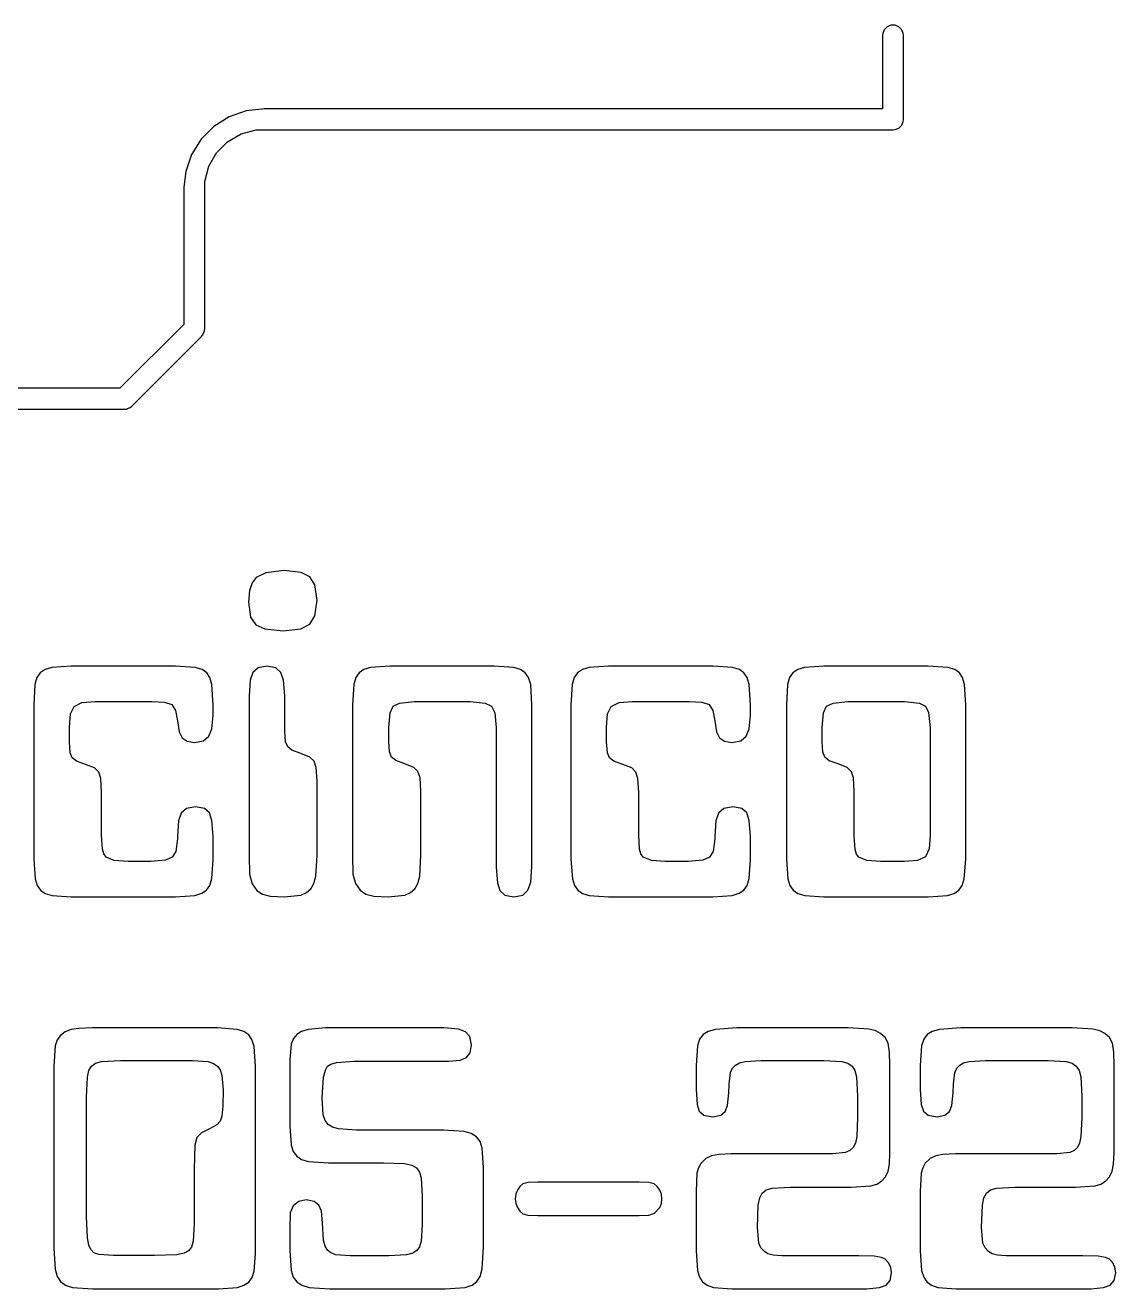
# Model space of a CAD drawing. Extents: x -250.2 to -163.2, y -135.8 to -75.4.
# Drawn here: x -231.46 to -223.66, y -100.37 to -91.33 of the extents above; entities that cross this region are included whole.
import ezdxf

# ---------------------------------------------------------------- set-up
doc = ezdxf.new("R2010")
doc.units = 0
doc.layers.add('BLACK', color=7, linetype='CONTINUOUS')

msp = doc.modelspace()

# ---------------------------------------------------------------- linework, layer by layer
at = {"layer": 'BLACK', "linetype": 'CONTINUOUS'}
for p, q in [((-225.291668, -91.33764), (-225.31236, -91.358332)), ((-225.264632, -91.326441), (-225.291668, -91.33764)), ((-225.235368, -91.326441), (-225.264632, -91.326441)), ((-225.208332, -91.33764), (-225.235368, -91.326441)), ((-225.18764, -91.358332), (-225.208332, -91.33764)), ((-225.323559, -91.385368), (-225.325, -91.4)), ((-225.325, -91.4), (-225.325, -91.925)), ((-225.31236, -91.358332), (-225.323559, -91.385368)), ((-225.176441, -91.385368), (-225.18764, -91.358332)), ((-225.175, -91.4), (-225.176441, -91.385368)), ((-225.175, -92), (-225.175, -91.4)), ((-229.87795, -91.939416), (-229.999483, -91.981943)), ((-229.76532, -91.926726), (-229.87795, -91.939416)), ((-229.764632, -91.926441), (-229.76532, -91.926726)), ((-229.75, -91.925), (-229.764632, -91.926441)), ((-225.325, -91.925), (-229.75, -91.925)), ((-230.108507, -92.050447), (-230.199553, -92.141493)), ((-229.999483, -91.981943), (-230.108507, -92.050447)), ((-225.235368, -92.073559), (-225.208332, -92.06236)), ((-225.208332, -92.06236), (-225.18764, -92.041668)), ((-225.18764, -92.041668), (-225.176441, -92.014632)), ((-225.176441, -92.014632), (-225.175, -92)), ((-230.199553, -92.141493), (-230.268057, -92.250517)), ((-230.010956, -92.159916), (-229.914044, -92.103963)), ((-229.914044, -92.103963), (-229.805952, -92.075)), ((-229.805952, -92.075), (-229.75, -92.075)), ((-229.75, -92.075), (-225.25, -92.075)), ((-225.25, -92.075), (-225.235368, -92.073559)), ((-230.146037, -92.335956), (-230.090084, -92.239044)), ((-230.090084, -92.239044), (-230.010956, -92.159916)), ((-230.268057, -92.250517), (-230.310584, -92.37205)), ((-230.310584, -92.37205), (-230.323273, -92.484679)), ((-230.175, -92.444048), (-230.146037, -92.335956)), ((-230.323559, -92.485368), (-230.325, -92.5)), ((-230.325, -92.5), (-230.325, -93.468934)), ((-230.323273, -92.484679), (-230.323559, -92.485368)), ((-230.175, -92.5), (-230.175, -92.444048)), ((-230.175, -93.5), (-230.175, -92.5)), ((-230.325, -93.468934), (-230.781066, -93.925)), ((-230.176441, -93.514632), (-230.175, -93.5)), ((-230.696967, -94.053033), (-230.196967, -93.553033)), ((-230.196967, -93.553033), (-230.18764, -93.541668)), ((-230.18764, -93.541668), (-230.18468, -93.534523)), ((-230.18468, -93.534523), (-230.176441, -93.514632)), ((-230.781066, -93.925), (-233.718934, -93.925)), ((-233.75, -94.075), (-230.75, -94.075)), ((-230.75, -94.075), (-230.735368, -94.073559)), ((-230.735368, -94.073559), (-230.727449, -94.070279)), ((-230.727449, -94.070279), (-230.708332, -94.062361)), ((-230.708332, -94.062361), (-230.696967, -94.053033)), ((-229.834334, -95.316289), (-229.853326, -95.372523)), ((-229.806497, -95.279344), (-229.834334, -95.316289)), ((-229.738398, -95.244794), (-229.806497, -95.279344)), ((-229.605455, -95.230038), (-229.738398, -95.244794)), ((-229.484774, -95.243195), (-229.605455, -95.230038)), ((-229.421815, -95.274154), (-229.484774, -95.243195)), ((-229.386, -95.331142), (-229.421815, -95.274154)), ((-229.853326, -95.372523), (-229.860689, -95.455505)), ((-229.371134, -95.441461), (-229.386, -95.331142)), ((-229.860689, -95.455505), (-229.845866, -95.562436)), ((-229.385851, -95.552407), (-229.371134, -95.441461)), ((-229.845866, -95.562436), (-229.810008, -95.617621)), ((-229.421815, -95.612431), (-229.385851, -95.552407)), ((-229.810008, -95.617621), (-229.745654, -95.646932)), ((-229.745654, -95.646932), (-229.612477, -95.659905)), ((-229.612477, -95.659905), (-229.485963, -95.645674)), ((-229.485963, -95.645674), (-229.421815, -95.612431)), ((-231.316978, -95.937314), (-231.351181, -95.96124)), ((-231.269054, -95.922772), (-231.316978, -95.937314)), ((-231.129072, -95.913918), (-231.269054, -95.922772)), ((-230.384132, -95.913918), (-231.129072, -95.913918)), ((-230.242471, -95.922772), (-230.384132, -95.913918)), ((-230.193277, -95.937485), (-230.242471, -95.922772)), ((-230.160344, -95.96124), (-230.193277, -95.937485)), ((-229.792173, -95.926308), (-229.829395, -95.959408)), ((-229.727882, -95.913918), (-229.792173, -95.926308)), ((-229.666659, -95.926151), (-229.727882, -95.913918)), ((-229.630032, -95.959408), (-229.666659, -95.926151)), ((-229.03575, -95.937314), (-229.069952, -95.96124)), ((-228.987826, -95.922772), (-229.03575, -95.937314)), ((-228.847844, -95.913918), (-228.987826, -95.922772)), ((-228.102903, -95.913918), (-228.847844, -95.913918)), ((-227.963074, -95.922772), (-228.102903, -95.913918)), ((-227.915018, -95.937322), (-227.963074, -95.922772)), ((-227.880795, -95.96124), (-227.915018, -95.937322)), ((-227.472595, -95.937314), (-227.506798, -95.96124)), ((-227.424672, -95.922772), (-227.472595, -95.937314)), ((-227.28469, -95.913918), (-227.424672, -95.922772)), ((-226.539749, -95.913918), (-227.28469, -95.913918)), ((-226.398088, -95.922772), (-226.539749, -95.913918)), ((-226.348894, -95.937485), (-226.398088, -95.922772)), ((-226.315962, -95.96124), (-226.348894, -95.937485)), ((-225.931423, -95.937314), (-225.965626, -95.96124)), ((-225.883499, -95.922772), (-225.931423, -95.937314)), ((-225.743517, -95.913918), (-225.883499, -95.922772)), ((-224.998577, -95.913918), (-225.743517, -95.913918)), ((-224.856916, -95.922772), (-224.998577, -95.913918)), ((-224.807722, -95.937485), (-224.856916, -95.922772)), ((-224.774789, -95.96124), (-224.807722, -95.937485)), ((-231.375046, -95.995705), (-231.389801, -96.045351)), ((-231.351181, -95.96124), (-231.375046, -95.995705)), ((-230.137821, -95.995571), (-230.160344, -95.96124)), ((-230.123555, -96.045504), (-230.137821, -95.995571)), ((-229.848722, -96.014946), (-229.85733, -96.126867)), ((-229.829395, -95.959408), (-229.848722, -96.014946)), ((-229.610597, -96.014959), (-229.630032, -95.959408)), ((-229.601944, -96.126867), (-229.610597, -96.014959)), ((-229.093818, -95.995705), (-229.108573, -96.045351)), ((-229.069952, -95.96124), (-229.093818, -95.995705)), ((-227.856964, -95.995707), (-227.880795, -95.96124)), ((-227.842327, -96.045351), (-227.856964, -95.995707)), ((-227.530663, -95.995705), (-227.545419, -96.045351)), ((-227.506798, -95.96124), (-227.530663, -95.995705)), ((-226.293438, -95.995571), (-226.315962, -95.96124)), ((-226.279173, -96.045504), (-226.293438, -95.995571)), ((-225.989491, -95.995705), (-226.004247, -96.045351)), ((-225.965626, -95.96124), (-225.989491, -95.995705)), ((-224.752259, -95.995551), (-224.774789, -95.96124)), ((-224.738, -96.045351), (-224.752259, -95.995551)), ((-231.389801, -96.045351), (-231.398503, -96.190828)), ((-230.114854, -96.190981), (-230.123555, -96.045504)), ((-229.85733, -96.126867), (-229.85733, -97.268244)), ((-229.601944, -96.378132), (-229.601944, -96.126867)), ((-229.108573, -96.045351), (-229.117274, -96.190828)), ((-227.833626, -96.190828), (-227.842327, -96.045351)), ((-227.545419, -96.045351), (-227.55412, -96.190828)), ((-226.270471, -96.190981), (-226.279173, -96.045504)), ((-226.004247, -96.045351), (-226.012948, -96.190828)), ((-224.729299, -96.190828), (-224.738, -96.045351)), ((-231.398503, -96.190828), (-231.398503, -97.295111)), ((-231.136094, -96.255858), (-231.109838, -96.201361)), ((-231.109838, -96.201361), (-231.053968, -96.174952)), ((-231.053968, -96.174952), (-230.957797, -96.16793)), ((-230.957797, -96.16793), (-230.552049, -96.16793)), ((-230.552049, -96.16793), (-230.4629, -96.171441)), ((-230.4629, -96.171441), (-230.410388, -96.189149)), ((-230.410388, -96.189149), (-230.384132, -96.231434)), ((-230.114854, -96.26807), (-230.114854, -96.190981)), ((-229.117274, -96.190828), (-229.117274, -97.267023)), ((-228.847877, -96.246674), (-228.825252, -96.201209)), ((-228.825252, -96.201209), (-228.779784, -96.178471)), ((-228.779784, -96.178471), (-228.673058, -96.16793)), ((-228.673058, -96.16793), (-228.274331, -96.16793)), ((-228.274331, -96.16793), (-228.167605, -96.178471)), ((-228.167605, -96.178471), (-228.122137, -96.201209)), ((-228.122137, -96.201209), (-228.099403, -96.246693)), ((-227.833626, -97.347623), (-227.833626, -96.190828)), ((-227.55412, -96.190828), (-227.55412, -97.295111)), ((-227.291712, -96.255858), (-227.265456, -96.201361)), ((-227.265456, -96.201361), (-227.209585, -96.174952)), ((-227.209585, -96.174952), (-227.113415, -96.16793)), ((-227.113415, -96.16793), (-226.707666, -96.16793)), ((-226.707666, -96.16793), (-226.618517, -96.171441)), ((-226.618517, -96.171441), (-226.566005, -96.189149)), ((-226.566005, -96.189149), (-226.539749, -96.231434)), ((-226.270471, -96.26807), (-226.270471, -96.190981)), ((-226.012948, -96.190828), (-226.012948, -97.295111)), ((-225.747058, -96.246692), (-225.724436, -96.201209)), ((-225.724436, -96.201209), (-225.678969, -96.178471)), ((-225.678969, -96.178471), (-225.572242, -96.16793)), ((-225.572242, -96.16793), (-225.166494, -96.16793)), ((-225.166494, -96.16793), (-225.060069, -96.178546)), ((-225.060069, -96.178546), (-225.016132, -96.201209)), ((-225.016132, -96.201209), (-224.994599, -96.246508)), ((-224.729299, -96.353708), (-224.729299, -96.190828)), ((-231.143116, -96.350807), (-231.136094, -96.255858)), ((-230.384132, -96.231434), (-230.370088, -96.305622)), ((-230.370088, -96.305622), (-230.356438, -96.383025)), ((-230.123593, -96.361914), (-230.114854, -96.26807)), ((-228.858377, -96.353555), (-228.847877, -96.246674)), ((-228.099403, -96.246693), (-228.088859, -96.353555)), ((-227.298734, -96.350807), (-227.291712, -96.255858)), ((-226.539749, -96.231434), (-226.525705, -96.305622)), ((-226.525705, -96.305622), (-226.512055, -96.383025)), ((-226.27921, -96.361914), (-226.270471, -96.26807)), ((-225.757561, -96.353708), (-225.747058, -96.246692)), ((-224.994599, -96.246508), (-224.984533, -96.353708)), ((-231.143116, -96.45629), (-231.143116, -96.350807)), ((-230.356438, -96.383025), (-230.335283, -96.425759)), ((-230.144621, -96.415532), (-230.123593, -96.361914)), ((-229.595485, -96.454591), (-229.601944, -96.378132)), ((-228.858377, -96.451557), (-228.858377, -96.353555)), ((-228.088859, -96.353555), (-228.088859, -97.35144)), ((-227.298734, -96.45629), (-227.298734, -96.350807)), ((-226.512055, -96.383025), (-226.490901, -96.425759)), ((-226.300239, -96.415532), (-226.27921, -96.361914)), ((-225.757561, -96.452015), (-225.757561, -96.353708)), ((-224.984533, -96.353708), (-224.984533, -97.12521)), ((-224.729299, -97.12521), (-224.729299, -96.353708)), ((-231.136591, -96.533067), (-231.143116, -96.45629)), ((-230.335283, -96.425759), (-230.300956, -96.451537)), ((-230.300956, -96.451537), (-230.247661, -96.461022)), ((-230.247661, -96.461022), (-230.183073, -96.448688)), ((-230.183073, -96.448688), (-230.144621, -96.415532)), ((-229.581031, -96.491705), (-229.595485, -96.454591)), ((-229.551414, -96.515914), (-229.581031, -96.491705)), ((-228.851915, -96.528152), (-228.858377, -96.451557)), ((-227.292209, -96.533067), (-227.298734, -96.45629)), ((-226.490901, -96.425759), (-226.456574, -96.451537)), ((-226.456574, -96.451537), (-226.403278, -96.461022)), ((-226.403278, -96.461022), (-226.338691, -96.448688)), ((-226.338691, -96.448688), (-226.300239, -96.415532)), ((-225.751097, -96.528745), (-225.757561, -96.452015)), ((-231.122203, -96.568947), (-231.136591, -96.533067)), ((-231.092838, -96.592694), (-231.122203, -96.568947)), ((-229.486539, -96.538722), (-229.551414, -96.515914)), ((-229.422328, -96.565545), (-229.486539, -96.538722)), ((-229.3922, -96.594592), (-229.422328, -96.565545)), ((-228.837464, -96.565283), (-228.851915, -96.528152)), ((-228.80783, -96.589639), (-228.837464, -96.565283)), ((-227.277821, -96.568947), (-227.292209, -96.533067)), ((-227.248455, -96.592694), (-227.277821, -96.568947)), ((-225.736648, -96.565894), (-225.751097, -96.528745)), ((-225.707014, -96.59025), (-225.736648, -96.565894)), ((-231.027711, -96.618101), (-231.092838, -96.592694)), ((-230.963806, -96.642662), (-231.027711, -96.618101)), ((-230.933373, -96.672597), (-230.963806, -96.642662)), ((-230.918906, -96.718416), (-230.933373, -96.672597)), ((-229.377787, -96.638605), (-229.3922, -96.594592)), ((-229.371134, -96.734269), (-229.377787, -96.638605)), ((-228.742972, -96.612605), (-228.80783, -96.589639)), ((-228.678758, -96.639551), (-228.742972, -96.612605)), ((-228.648633, -96.668628), (-228.678758, -96.639551)), ((-228.634226, -96.712695), (-228.648633, -96.668628)), ((-227.183329, -96.618101), (-227.248455, -96.592694)), ((-227.119424, -96.642662), (-227.183329, -96.618101)), ((-227.08899, -96.672597), (-227.119424, -96.642662)), ((-227.074523, -96.718416), (-227.08899, -96.672597)), ((-225.642157, -96.613216), (-225.707014, -96.59025)), ((-225.577962, -96.640194), (-225.642157, -96.613216)), ((-225.547818, -96.669392), (-225.577962, -96.640194)), ((-225.53341, -96.713458), (-225.547818, -96.669392)), ((-230.912307, -96.815021), (-230.918906, -96.718416)), ((-229.371134, -97.268244), (-229.371134, -96.734269)), ((-228.627568, -96.808763), (-228.634226, -96.712695)), ((-227.067924, -96.815021), (-227.074523, -96.718416)), ((-225.526752, -96.809526), (-225.53341, -96.713458)), ((-230.912307, -97.124599), (-230.912307, -96.815021)), ((-228.627568, -97.267329), (-228.627568, -96.808763)), ((-227.067924, -97.124599), (-227.067924, -96.815021)), ((-225.526752, -97.12521), (-225.526752, -96.809526)), ((-230.305069, -96.93256), (-230.342152, -96.965536)), ((-230.240792, -96.920198), (-230.305069, -96.93256)), ((-230.176559, -96.93226), (-230.240792, -96.920198)), ((-230.14111, -96.963857), (-230.176559, -96.93226)), ((-226.460687, -96.93256), (-226.49777, -96.965536)), ((-226.396409, -96.920198), (-226.460687, -96.93256)), ((-226.332176, -96.93226), (-226.396409, -96.920198)), ((-226.296728, -96.963857), (-226.332176, -96.93226)), ((-230.361479, -97.021074), (-230.370088, -97.132995)), ((-230.342152, -96.965536), (-230.361479, -97.021074)), ((-230.123077, -97.018072), (-230.14111, -96.963857)), ((-230.114854, -97.132842), (-230.123077, -97.018072)), ((-226.517097, -97.021074), (-226.525705, -97.132995)), ((-226.49777, -96.965536), (-226.517097, -97.021074)), ((-226.278694, -97.018072), (-226.296728, -96.963857)), ((-226.270471, -97.132842), (-226.278694, -97.018072)), ((-230.907117, -97.224891), (-230.912307, -97.124599)), ((-227.062734, -97.224891), (-227.067924, -97.124599)), ((-225.521562, -97.225044), (-225.526752, -97.12521)), ((-224.984533, -97.12521), (-224.991555, -97.221533)), ((-224.729299, -97.295111), (-224.729299, -97.12521)), ((-230.370088, -97.15055), (-230.381307, -97.240423)), ((-230.370088, -97.132995), (-230.370088, -97.15055)), ((-230.114854, -97.296638), (-230.114854, -97.132842)), ((-226.525705, -97.15055), (-226.536925, -97.240423)), ((-226.525705, -97.132995), (-226.525705, -97.15055)), ((-226.270471, -97.296638), (-226.270471, -97.132842)), ((-231.398503, -97.295111), (-231.38797, -97.435398)), ((-230.897426, -97.258288), (-230.907117, -97.224891)), ((-230.88086, -97.281067), (-230.897426, -97.258288)), ((-230.823158, -97.305797), (-230.88086, -97.281067)), ((-230.723476, -97.310987), (-230.823158, -97.305797)), ((-230.454485, -97.301703), (-230.559071, -97.310987)), ((-230.406877, -97.281372), (-230.454485, -97.301703)), ((-230.381307, -97.240423), (-230.406877, -97.281372)), ((-230.123555, -97.43433), (-230.114854, -97.296638)), ((-229.85733, -97.268244), (-229.853819, -97.402731)), ((-229.379836, -97.416622), (-229.371134, -97.268244)), ((-229.117274, -97.267023), (-229.113763, -97.401967)), ((-228.636269, -97.416317), (-228.627568, -97.267329)), ((-227.55412, -97.295111), (-227.543587, -97.435398)), ((-227.053044, -97.258288), (-227.062734, -97.224891)), ((-227.036478, -97.281067), (-227.053044, -97.258288)), ((-226.978776, -97.305797), (-227.036478, -97.281067)), ((-226.879094, -97.310987), (-226.978776, -97.305797)), ((-226.610102, -97.301703), (-226.714688, -97.310987)), ((-226.562494, -97.281372), (-226.610102, -97.301703)), ((-226.536925, -97.240423), (-226.562494, -97.281372)), ((-226.279173, -97.43433), (-226.270471, -97.296638)), ((-226.012948, -97.295111), (-226.002415, -97.435398)), ((-225.511872, -97.258441), (-225.521562, -97.225044)), ((-225.495306, -97.28122), (-225.511872, -97.258441)), ((-225.437603, -97.305797), (-225.495306, -97.28122)), ((-225.337922, -97.310987), (-225.437603, -97.305797)), ((-225.073834, -97.303965), (-225.170005, -97.310987)), ((-225.017811, -97.277709), (-225.073834, -97.303965)), ((-224.991555, -97.221533), (-225.017811, -97.277709)), ((-224.739832, -97.435398), (-224.729299, -97.295111)), ((-230.559071, -97.310987), (-230.723476, -97.310987)), ((-228.088859, -97.35144), (-228.080787, -97.46393)), ((-227.842179, -97.460358), (-227.833626, -97.347623)), ((-226.714688, -97.310987), (-226.879094, -97.310987)), ((-225.170005, -97.310987), (-225.337922, -97.310987)), ((-231.38797, -97.435398), (-231.372411, -97.483651)), ((-231.372411, -97.483651), (-231.349501, -97.517677)), ((-230.162023, -97.516304), (-230.138261, -97.483391)), ((-230.138261, -97.483391), (-230.123555, -97.43433)), ((-229.853819, -97.402731), (-229.836264, -97.470813)), ((-229.836264, -97.470813), (-229.80254, -97.518379)), ((-229.414793, -97.50745), (-229.39365, -97.469958)), ((-229.39365, -97.469958), (-229.379836, -97.416622)), ((-229.113763, -97.401967), (-229.096209, -97.470355)), ((-229.096209, -97.470355), (-229.062468, -97.51821)), ((-228.671226, -97.507297), (-228.65009, -97.469786)), ((-228.65009, -97.469786), (-228.636269, -97.416317)), ((-228.080787, -97.46393), (-228.062756, -97.519509)), ((-227.861561, -97.517677), (-227.842179, -97.460358)), ((-227.543587, -97.435398), (-227.528028, -97.483651)), ((-227.528028, -97.483651), (-227.505119, -97.517677)), ((-226.317641, -97.516304), (-226.293879, -97.483391)), ((-226.293879, -97.483391), (-226.279173, -97.43433)), ((-226.002415, -97.435398), (-225.986856, -97.483651)), ((-225.986856, -97.483651), (-225.963947, -97.517677)), ((-224.7783, -97.517677), (-224.755307, -97.483634)), ((-224.755307, -97.483634), (-224.739832, -97.435398)), ((-231.349501, -97.517677), (-231.316445, -97.541473)), ((-231.316445, -97.541473), (-231.267222, -97.556298)), ((-231.267222, -97.556298), (-231.129072, -97.565)), ((-231.129072, -97.565), (-230.384132, -97.565)), ((-230.384132, -97.565), (-230.244303, -97.554619)), ((-230.244303, -97.554619), (-230.196036, -97.539094)), ((-230.196036, -97.539094), (-230.162023, -97.516304)), ((-229.80254, -97.518379), (-229.76116, -97.545765)), ((-229.76116, -97.545765), (-229.706078, -97.559199)), ((-229.706078, -97.559199), (-229.605455, -97.565)), ((-229.605455, -97.565), (-229.486539, -97.552787)), ((-229.486539, -97.552787), (-229.445369, -97.535037)), ((-229.445369, -97.535037), (-229.414793, -97.50745)), ((-229.062468, -97.51821), (-229.021104, -97.545765)), ((-229.021104, -97.545765), (-228.9656, -97.559159)), ((-228.9656, -97.559159), (-228.861888, -97.565)), ((-228.861888, -97.565), (-228.742972, -97.552787)), ((-228.742972, -97.552787), (-228.701798, -97.534919)), ((-228.701798, -97.534919), (-228.671226, -97.507297)), ((-228.062756, -97.519509), (-228.027004, -97.552542)), ((-228.027004, -97.552542), (-227.963074, -97.565)), ((-227.963074, -97.565), (-227.898875, -97.552194)), ((-227.898875, -97.552194), (-227.861561, -97.517677)), ((-227.505119, -97.517677), (-227.472063, -97.541473)), ((-227.472063, -97.541473), (-227.42284, -97.556298)), ((-227.42284, -97.556298), (-227.28469, -97.565)), ((-227.28469, -97.565), (-226.539749, -97.565)), ((-226.539749, -97.565), (-226.39992, -97.554619)), ((-226.39992, -97.554619), (-226.351654, -97.539094)), ((-226.351654, -97.539094), (-226.317641, -97.516304)), ((-225.963947, -97.517677), (-225.93089, -97.541473)), ((-225.93089, -97.541473), (-225.881667, -97.556298)), ((-225.881667, -97.556298), (-225.743517, -97.565)), ((-225.743517, -97.565), (-224.998577, -97.565)), ((-224.998577, -97.565), (-224.858748, -97.556298)), ((-224.858748, -97.556298), (-224.811008, -97.541548)), ((-224.811008, -97.541548), (-224.7783, -97.517677)), ((-231.207383, -98.556863), (-231.230377, -98.588554)), ((-231.172982, -98.531303), (-231.207383, -98.556863)), ((-231.129103, -98.514975), (-231.172982, -98.531303)), ((-231.074491, -98.507103), (-231.129103, -98.514975)), ((-230.977916, -98.50374), (-231.074491, -98.507103)), ((-230.082522, -98.50374), (-230.977916, -98.50374)), ((-229.942693, -98.51351), (-230.082522, -98.50374)), ((-229.894034, -98.528868), (-229.942693, -98.51351)), ((-229.860139, -98.552711), (-229.894034, -98.528868)), ((-229.836361, -98.586783), (-229.860139, -98.552711)), ((-229.515024, -98.549902), (-229.539488, -98.580086)), ((-229.48167, -98.528092), (-229.515024, -98.549902)), ((-229.435279, -98.51351), (-229.48167, -98.528092)), ((-229.309371, -98.50374), (-229.435279, -98.51351)), ((-228.464291, -98.50374), (-229.309371, -98.50374)), ((-228.359309, -98.511956), (-228.464291, -98.50374)), ((-228.307609, -98.530362), (-228.359309, -98.511956)), ((-228.276992, -98.565103), (-228.307609, -98.530362)), ((-228.2656, -98.62403), (-228.276992, -98.565103)), ((-226.6089, -98.551245), (-226.633756, -98.584155)), ((-226.573401, -98.528657), (-226.6089, -98.551245)), ((-226.520851, -98.51351), (-226.573401, -98.528657)), ((-226.368321, -98.50374), (-226.520851, -98.51351)), ((-225.570868, -98.50374), (-226.368321, -98.50374)), ((-225.421147, -98.512166), (-225.570868, -98.50374)), ((-225.372908, -98.524626), (-225.421147, -98.512166)), ((-225.338593, -98.542819), (-225.372908, -98.524626)), ((-225.305132, -98.57225), (-225.338593, -98.542819)), ((-225.284127, -98.612794), (-225.305132, -98.57225)), ((-225.004713, -98.551245), (-225.029569, -98.584155)), ((-224.969214, -98.528657), (-225.004713, -98.551245)), ((-224.916664, -98.51351), (-224.969214, -98.528657)), ((-224.764134, -98.50374), (-224.916664, -98.51351)), ((-223.966681, -98.50374), (-224.764134, -98.50374)), ((-223.81696, -98.512166), (-223.966681, -98.50374)), ((-223.768721, -98.524626), (-223.81696, -98.512166)), ((-223.734406, -98.542819), (-223.768721, -98.524626)), ((-223.700945, -98.57225), (-223.734406, -98.542819)), ((-223.67994, -98.612794), (-223.700945, -98.57225)), ((-231.245118, -98.63099), (-231.254888, -98.777903)), ((-231.230377, -98.588554), (-231.245118, -98.63099)), ((-229.820938, -98.636608), (-229.836361, -98.586783)), ((-229.811168, -98.777903), (-229.820938, -98.636608)), ((-229.555568, -98.619877), (-229.566803, -98.730397)), ((-229.539488, -98.580086), (-229.555568, -98.619877)), ((-228.2756, -98.681133), (-228.2656, -98.62403)), ((-226.649567, -98.632456), (-226.659337, -98.772285)), ((-226.633756, -98.584155), (-226.649567, -98.632456)), ((-225.274235, -98.675809), (-225.284127, -98.612794)), ((-225.04538, -98.632456), (-225.05515, -98.772285)), ((-225.029569, -98.584155), (-225.04538, -98.632456)), ((-223.670048, -98.675809), (-223.67994, -98.612794)), ((-230.984877, -98.776559), (-230.956312, -98.755576)), ((-230.956312, -98.755576), (-230.912093, -98.742976)), ((-230.912093, -98.742976), (-230.776416, -98.735893)), ((-230.776416, -98.735893), (-230.261552, -98.735893)), ((-230.261552, -98.735893), (-230.151032, -98.744319)), ((-230.151032, -98.744319), (-230.111421, -98.757164)), ((-229.566803, -98.730397), (-229.566803, -99.20606)), ((-229.271584, -98.762085), (-229.230969, -98.749937)), ((-229.230969, -98.749937), (-229.105062, -98.74151)), ((-229.105062, -98.74151), (-228.430708, -98.74151)), ((-228.430708, -98.74151), (-228.34629, -98.733546)), ((-228.34629, -98.733546), (-228.301992, -98.71501)), ((-228.301992, -98.71501), (-228.2756, -98.681133)), ((-226.376748, -98.769598), (-226.348344, -98.753661)), ((-226.348344, -98.753661), (-226.308115, -98.742976)), ((-226.308115, -98.742976), (-226.194787, -98.735893)), ((-226.194787, -98.735893), (-225.744281, -98.735893)), ((-225.744281, -98.735893), (-225.615687, -98.742976)), ((-225.615687, -98.742976), (-225.572398, -98.755452)), ((-225.572398, -98.755452), (-225.542903, -98.776559)), ((-225.271427, -98.772285), (-225.274235, -98.675809)), ((-224.772561, -98.769598), (-224.744157, -98.753661)), ((-224.744157, -98.753661), (-224.703928, -98.742976)), ((-224.703928, -98.742976), (-224.5906, -98.735893)), ((-224.5906, -98.735893), (-224.140094, -98.735893)), ((-224.140094, -98.735893), (-224.0115, -98.742976)), ((-224.0115, -98.742976), (-223.968211, -98.755452)), ((-223.968211, -98.755452), (-223.938715, -98.776559)), ((-223.66724, -98.772285), (-223.670048, -98.675809)), ((-231.254888, -98.777903), (-231.254888, -100.081793)), ((-231.014309, -98.854839), (-231.003398, -98.807446)), ((-231.003398, -98.807446), (-230.984877, -98.776559)), ((-230.111421, -98.757164), (-230.083988, -98.776559)), ((-230.083988, -98.776559), (-230.064526, -98.803813)), ((-230.064526, -98.803813), (-230.051748, -98.84226)), ((-230.051748, -98.84226), (-230.043321, -98.948628)), ((-229.811168, -98.948628), (-229.811168, -98.777903)), ((-229.324759, -98.854839), (-229.311209, -98.805154)), ((-229.311209, -98.805154), (-229.295327, -98.777903)), ((-229.295327, -98.777903), (-229.271584, -98.762085)), ((-226.659337, -98.772285), (-226.659337, -98.943011)), ((-226.421444, -98.906618), (-226.411674, -98.821378)), ((-226.411674, -98.821378), (-226.397935, -98.792132)), ((-226.397935, -98.792132), (-226.376748, -98.769598)), ((-225.542903, -98.776559), (-225.522902, -98.807406)), ((-225.522902, -98.807406), (-225.510662, -98.853496)), ((-225.271427, -99.396325), (-225.271427, -98.772285)), ((-225.05515, -98.772285), (-225.05515, -98.943011)), ((-224.817257, -98.906618), (-224.807487, -98.821378)), ((-224.807487, -98.821378), (-224.793748, -98.792132)), ((-224.793748, -98.792132), (-224.772561, -98.769598)), ((-223.938715, -98.776559), (-223.918715, -98.807406)), ((-223.918715, -98.807406), (-223.906475, -98.853496)), ((-223.66724, -99.396325), (-223.66724, -98.772285)), ((-231.019926, -98.998942), (-231.014309, -98.854839)), ((-229.334528, -99.00456), (-229.324759, -98.854839)), ((-226.424253, -98.968168), (-226.421444, -98.906618)), ((-225.510662, -98.853496), (-225.503702, -98.990516)), ((-224.820066, -98.968168), (-224.817257, -98.906618)), ((-223.906475, -98.853496), (-223.899515, -98.990516)), ((-231.019926, -99.855136), (-231.019926, -98.998942)), ((-230.043321, -98.948628), (-230.04613, -99.0633)), ((-229.811168, -100.118185), (-229.811168, -98.948628)), ((-229.326102, -99.124972), (-229.334528, -99.00456)), ((-226.659337, -98.943011), (-226.651819, -99.050316)), ((-226.433811, -99.057794), (-226.424253, -98.968168)), ((-225.503702, -98.990516), (-225.503702, -99.144511)), ((-225.05515, -98.943011), (-225.047632, -99.050316)), ((-224.829624, -99.057794), (-224.820066, -98.968168)), ((-223.899515, -98.990516), (-223.899515, -99.144511)), ((-230.04613, -99.0633), (-230.051329, -99.135283)), ((-226.651819, -99.050316), (-226.635523, -99.099692)), ((-226.635523, -99.099692), (-226.602523, -99.127792)), ((-226.482375, -99.128781), (-226.450875, -99.102501)), ((-226.450875, -99.102501), (-226.433811, -99.057794)), ((-225.047632, -99.050316), (-225.031336, -99.099692)), ((-225.031336, -99.099692), (-224.998336, -99.127792)), ((-224.878188, -99.128781), (-224.846688, -99.102501)), ((-224.846688, -99.102501), (-224.829624, -99.057794)), ((-230.087439, -99.19691), (-230.141263, -99.2256)), ((-230.062983, -99.171133), (-230.087439, -99.19691)), ((-230.051329, -99.135283), (-230.062983, -99.171133)), ((-229.566803, -99.20606), (-229.557034, -99.341737)), ((-229.312604, -99.165518), (-229.326102, -99.124972)), ((-229.291175, -99.193482), (-229.312604, -99.165518)), ((-229.260774, -99.212723), (-229.291175, -99.193482)), ((-226.602523, -99.127792), (-226.538925, -99.138893)), ((-226.538925, -99.138893), (-226.482375, -99.128781)), ((-225.503702, -99.144511), (-225.509319, -99.280188)), ((-224.998336, -99.127792), (-224.934738, -99.138893)), ((-224.934738, -99.138893), (-224.878188, -99.128781)), ((-223.899515, -99.144511), (-223.905132, -99.280188)), ((-230.2309, -99.288614), (-230.244822, -99.341737)), ((-230.19866, -99.253688), (-230.2309, -99.288614)), ((-230.141263, -99.2256), (-230.19866, -99.253688)), ((-229.217048, -99.2256), (-229.260774, -99.212723)), ((-229.088332, -99.234026), (-229.217048, -99.2256)), ((-228.4671, -99.234026), (-229.088332, -99.234026)), ((-228.318845, -99.243796), (-228.4671, -99.234026)), ((-228.267378, -99.259152), (-228.318845, -99.243796)), ((-228.230795, -99.282997), (-228.267378, -99.259152)), ((-228.204685, -99.316944), (-228.230795, -99.282997)), ((-225.509319, -99.280188), (-225.519188, -99.328019)), ((-223.905132, -99.280188), (-223.915001, -99.328019)), ((-230.244822, -99.341737), (-230.24763, -99.4271)), ((-229.557034, -99.341737), (-229.541297, -99.388771)), ((-228.188785, -99.364085), (-228.204685, -99.316944)), ((-228.178893, -99.502571), (-228.188785, -99.364085)), ((-225.557549, -99.380678), (-225.589064, -99.39486)), ((-225.534476, -99.35859), (-225.557549, -99.380678)), ((-225.519188, -99.328019), (-225.534476, -99.35859)), ((-223.953362, -99.380678), (-223.984877, -99.39486)), ((-223.930289, -99.35859), (-223.953362, -99.380678)), ((-223.915001, -99.328019), (-223.930289, -99.35859)), ((-230.24763, -99.4271), (-230.250439, -99.522233)), ((-229.541297, -99.388771), (-229.516367, -99.421482)), ((-229.516367, -99.421482), (-229.481404, -99.444262)), ((-229.481404, -99.444262), (-229.43247, -99.459218)), ((-229.43247, -99.459218), (-229.28971, -99.468988)), ((-229.28971, -99.468988), (-228.895258, -99.468988)), ((-228.895258, -99.468988), (-228.744193, -99.474605)), ((-228.744193, -99.474605), (-228.692949, -99.485939)), ((-226.622944, -99.471796), (-226.641328, -99.504685)), ((-226.588375, -99.438716), (-226.622944, -99.471796)), ((-226.547351, -99.418674), (-226.588375, -99.438716)), ((-226.496226, -99.40881), (-226.547351, -99.418674)), ((-226.4074, -99.40463), (-226.496226, -99.40881)), ((-225.763942, -99.40463), (-226.4074, -99.40463)), ((-225.682732, -99.40463), (-225.763942, -99.40463)), ((-225.589064, -99.39486), (-225.682732, -99.40463)), ((-225.285471, -99.52785), (-225.275522, -99.477757)), ((-225.275522, -99.477757), (-225.271427, -99.396325)), ((-225.018757, -99.471796), (-225.037141, -99.504685)), ((-224.984188, -99.438716), (-225.018757, -99.471796)), ((-224.943164, -99.418674), (-224.984188, -99.438716)), ((-224.892039, -99.40881), (-224.943164, -99.418674)), ((-224.803213, -99.40463), (-224.892039, -99.40881)), ((-224.159755, -99.40463), (-224.803213, -99.40463)), ((-224.078545, -99.40463), (-224.159755, -99.40463)), ((-223.984877, -99.39486), (-224.078545, -99.40463)), ((-223.681284, -99.52785), (-223.671335, -99.477757)), ((-223.671335, -99.477757), (-223.66724, -99.396325)), ((-230.250439, -99.522233), (-230.250439, -99.902763)), ((-228.692949, -99.485939), (-228.660174, -99.50538)), ((-228.660174, -99.50538), (-228.638021, -99.535001)), ((-228.638021, -99.535001), (-228.625247, -99.578164)), ((-228.178893, -100.070558), (-228.178893, -99.502571)), ((-226.652376, -99.543237), (-226.659337, -99.673297)), ((-226.641328, -99.504685), (-226.652376, -99.543237)), ((-225.332976, -99.600512), (-225.304511, -99.568674)), ((-225.304511, -99.568674), (-225.285471, -99.52785)), ((-225.048189, -99.543237), (-225.05515, -99.673297)), ((-225.037141, -99.504685), (-225.048189, -99.543237)), ((-223.728789, -99.600512), (-223.700324, -99.568674)), ((-223.700324, -99.568674), (-223.681284, -99.52785)), ((-228.625247, -99.578164), (-228.618164, -99.709689)), ((-227.919651, -99.637336), (-227.937337, -99.663527)), ((-227.899602, -99.620174), (-227.919651, -99.637336)), ((-227.860652, -99.610346), (-227.899602, -99.620174)), ((-227.790425, -99.60613), (-227.860652, -99.610346)), ((-227.065757, -99.60613), (-227.790425, -99.60613)), ((-226.995903, -99.608939), (-227.065757, -99.60613)), ((-226.959389, -99.620174), (-226.995903, -99.608939)), ((-226.937042, -99.637582), (-226.959389, -99.620174)), ((-226.918845, -99.663527), (-226.937042, -99.637582)), ((-226.156376, -99.662629), (-226.113698, -99.649483)), ((-226.113698, -99.649483), (-225.982173, -99.642522)), ((-225.982173, -99.642522), (-225.548398, -99.642522)), ((-225.548398, -99.642522), (-225.407226, -99.634096)), ((-225.407226, -99.634096), (-225.36643, -99.621261)), ((-225.36643, -99.621261), (-225.332976, -99.600512)), ((-224.552189, -99.662629), (-224.509511, -99.649483)), ((-224.509511, -99.649483), (-224.377986, -99.642522)), ((-224.377986, -99.642522), (-223.944211, -99.642522)), ((-223.944211, -99.642522), (-223.803039, -99.634096)), ((-223.803039, -99.634096), (-223.762243, -99.621261)), ((-223.762243, -99.621261), (-223.728789, -99.600512)), ((-229.50219, -99.745595), (-229.541524, -99.776856)), ((-229.4492, -99.734846), (-229.50219, -99.745595)), ((-229.39212, -99.744851), (-229.4492, -99.734846)), ((-229.358342, -99.771238), (-229.39212, -99.744851)), ((-228.618164, -99.709689), (-228.618164, -99.911067)), ((-227.948864, -99.693849), (-227.952725, -99.72642)), ((-227.952725, -99.72642), (-227.948867, -99.759008)), ((-227.937337, -99.663527), (-227.948864, -99.693849)), ((-226.907318, -99.693849), (-226.918845, -99.663527)), ((-226.907352, -99.758791), (-226.903457, -99.72642)), ((-226.903457, -99.72642), (-226.907318, -99.693849)), ((-226.659337, -99.673297), (-226.659337, -100.098646)), ((-226.214448, -99.772704), (-226.203452, -99.719912)), ((-226.203452, -99.719912), (-226.185017, -99.685875)), ((-226.185017, -99.685875), (-226.156376, -99.662629)), ((-225.05515, -99.673297), (-225.05515, -100.098646)), ((-224.610261, -99.772704), (-224.599265, -99.719912)), ((-224.599265, -99.719912), (-224.58083, -99.685875)), ((-224.58083, -99.685875), (-224.552189, -99.662629)), ((-229.562651, -99.82717), (-229.566803, -99.936346)), ((-229.541524, -99.776856), (-229.562651, -99.82717)), ((-229.339658, -99.815226), (-229.358342, -99.771238)), ((-229.33172, -99.897145), (-229.339658, -99.815226)), ((-227.948867, -99.759008), (-227.937337, -99.789434)), ((-227.937337, -99.789434), (-227.919666, -99.815547)), ((-227.919666, -99.815547), (-227.899602, -99.832787)), ((-227.899602, -99.832787), (-227.86321, -99.844023)), ((-226.995903, -99.844023), (-226.95658, -99.829979)), ((-226.95658, -99.829979), (-226.918845, -99.787969)), ((-226.918845, -99.787969), (-226.907352, -99.758791)), ((-226.219944, -99.930729), (-226.214448, -99.772704)), ((-224.615757, -99.930729), (-224.610261, -99.772704)), ((-231.014309, -100.006322), (-231.019926, -99.855136)), ((-230.250439, -99.902763), (-230.2574, -100.030013)), ((-229.324759, -100.021709), (-229.33172, -99.897145)), ((-228.618164, -99.911067), (-228.625247, -100.02867)), ((-227.86321, -99.844023), (-227.790425, -99.846709)), ((-227.790425, -99.846709), (-227.065757, -99.846709)), ((-227.065757, -99.846709), (-226.995903, -99.844023)), ((-226.210174, -100.044057), (-226.219944, -99.930729)), ((-224.605987, -100.044057), (-224.615757, -99.930729)), ((-231.004705, -100.05814), (-231.014309, -100.006322)), ((-229.566803, -99.936346), (-229.566803, -100.095837)), ((-229.313568, -100.064267), (-229.324759, -100.021709)), ((-231.254888, -100.081793), (-231.245118, -100.23017)), ((-230.990495, -100.090219), (-231.004705, -100.05814)), ((-230.967709, -100.112527), (-230.990495, -100.090219)), ((-230.290983, -100.098646), (-230.322504, -100.11585)), ((-230.269925, -100.071554), (-230.290983, -100.098646)), ((-230.2574, -100.030013), (-230.269925, -100.071554)), ((-229.566803, -100.095837), (-229.557034, -100.238475)), ((-229.296793, -100.093028), (-229.313568, -100.064267)), ((-229.272013, -100.113566), (-229.296793, -100.093028)), ((-228.657365, -100.09718), (-228.686594, -100.116115)), ((-228.637316, -100.06932), (-228.657365, -100.09718)), ((-228.625247, -100.02867), (-228.637316, -100.06932)), ((-228.188785, -100.227362), (-228.178893, -100.070558)), ((-226.659337, -100.098646), (-226.649567, -100.238475)), ((-226.19509, -100.07804), (-226.210174, -100.044057)), ((-226.16963, -100.104141), (-226.19509, -100.07804)), ((-226.144473, -100.120994), (-226.16963, -100.104141)), ((-225.05515, -100.098646), (-225.04538, -100.238475)), ((-224.590903, -100.07804), (-224.605987, -100.044057)), ((-224.565443, -100.104141), (-224.590903, -100.07804)), ((-224.540286, -100.120994), (-224.565443, -100.104141)), ((-230.933098, -100.125146), (-230.967709, -100.112527)), ((-230.826852, -100.132107), (-230.933098, -100.125146)), ((-230.533028, -100.132107), (-230.826852, -100.132107)), ((-230.375003, -100.126612), (-230.533028, -100.132107)), ((-230.322504, -100.11585), (-230.375003, -100.126612)), ((-229.820938, -100.245436), (-229.811168, -100.118185)), ((-229.236587, -100.126612), (-229.272013, -100.113566)), ((-229.133028, -100.134916), (-229.236587, -100.126612)), ((-228.856057, -100.134916), (-229.133028, -100.134916)), ((-228.73015, -100.127955), (-228.856057, -100.134916)), ((-228.686594, -100.116115), (-228.73015, -100.127955)), ((-226.106737, -100.12942), (-226.144473, -100.120994)), ((-226.045188, -100.133572), (-226.106737, -100.12942)), ((-225.94859, -100.134916), (-226.045188, -100.133572)), ((-225.495275, -100.134916), (-225.94859, -100.134916)), ((-225.384877, -100.136381), (-225.495275, -100.134916)), ((-225.332976, -100.146151), (-225.384877, -100.136381)), ((-225.305079, -100.159533), (-225.332976, -100.146151)), ((-225.281318, -100.184009), (-225.305079, -100.159533)), ((-225.265769, -100.215806), (-225.281318, -100.184009)), ((-224.50255, -100.12942), (-224.540286, -100.120994)), ((-224.441001, -100.133572), (-224.50255, -100.12942)), ((-224.344403, -100.134916), (-224.441001, -100.133572)), ((-223.891088, -100.134916), (-224.344403, -100.134916)), ((-223.78069, -100.136381), (-223.891088, -100.134916)), ((-223.728789, -100.146151), (-223.78069, -100.136381)), ((-223.700892, -100.159533), (-223.728789, -100.146151)), ((-223.677131, -100.184009), (-223.700892, -100.159533)), ((-223.661582, -100.215806), (-223.677131, -100.184009)), ((-231.245118, -100.23017), (-231.229795, -100.281669)), ((-231.229795, -100.281669), (-231.206039, -100.318342)), ((-229.860139, -100.322494), (-229.836138, -100.290187)), ((-229.836138, -100.290187), (-229.820938, -100.245436)), ((-229.557034, -100.238475), (-229.541296, -100.286929)), ((-229.541296, -100.286929), (-229.516367, -100.321029)), ((-228.227986, -100.318342), (-228.204266, -100.281294)), ((-228.204266, -100.281294), (-228.188785, -100.227362)), ((-226.649567, -100.238475), (-226.634453, -100.287186)), ((-226.634453, -100.287186), (-226.611709, -100.321029)), ((-225.271004, -100.311855), (-225.260314, -100.255327)), ((-225.260314, -100.255327), (-225.265769, -100.215806)), ((-225.04538, -100.238475), (-225.030266, -100.287186)), ((-225.030266, -100.287186), (-225.007522, -100.321029)), ((-223.666817, -100.311855), (-223.656127, -100.255327)), ((-223.656127, -100.255327), (-223.661582, -100.215806)), ((-231.206039, -100.318342), (-231.171434, -100.34415)), ((-231.171434, -100.34415), (-231.120676, -100.36023)), ((-231.120676, -100.36023), (-230.975108, -100.37)), ((-230.975108, -100.37), (-230.076905, -100.37)), ((-230.076905, -100.37), (-229.941228, -100.36023)), ((-229.941228, -100.36023), (-229.893705, -100.34527)), ((-229.893705, -100.34527), (-229.860139, -100.322494)), ((-229.516367, -100.321029), (-229.480728, -100.344748)), ((-229.480728, -100.344748), (-229.428318, -100.36023)), ((-229.428318, -100.36023), (-229.278597, -100.37)), ((-229.278597, -100.37), (-228.453178, -100.37)), ((-228.453178, -100.37), (-228.310418, -100.36023)), ((-228.310418, -100.36023), (-228.262109, -100.344287)), ((-228.262109, -100.344287), (-228.227986, -100.318342)), ((-226.611709, -100.321029), (-226.579318, -100.344956)), ((-226.579318, -100.344956), (-226.533429, -100.36023)), ((-226.533429, -100.36023), (-226.401905, -100.37)), ((-226.401905, -100.37), (-225.439344, -100.37)), ((-225.439344, -100.37), (-225.346956, -100.362344)), ((-225.346956, -100.362344), (-225.299515, -100.344842)), ((-225.299515, -100.344842), (-225.271004, -100.311855)), ((-225.007522, -100.321029), (-224.975131, -100.344956)), ((-224.975131, -100.344956), (-224.929242, -100.36023)), ((-224.929242, -100.36023), (-224.797718, -100.37)), ((-224.797718, -100.37), (-223.835157, -100.37)), ((-223.835157, -100.37), (-223.742769, -100.362344)), ((-223.742769, -100.362344), (-223.695327, -100.344842)), ((-223.695327, -100.344842), (-223.666817, -100.311855))]:
    msp.add_line(p, q, dxfattribs=at)

doc.saveas('drawing.dxf')
